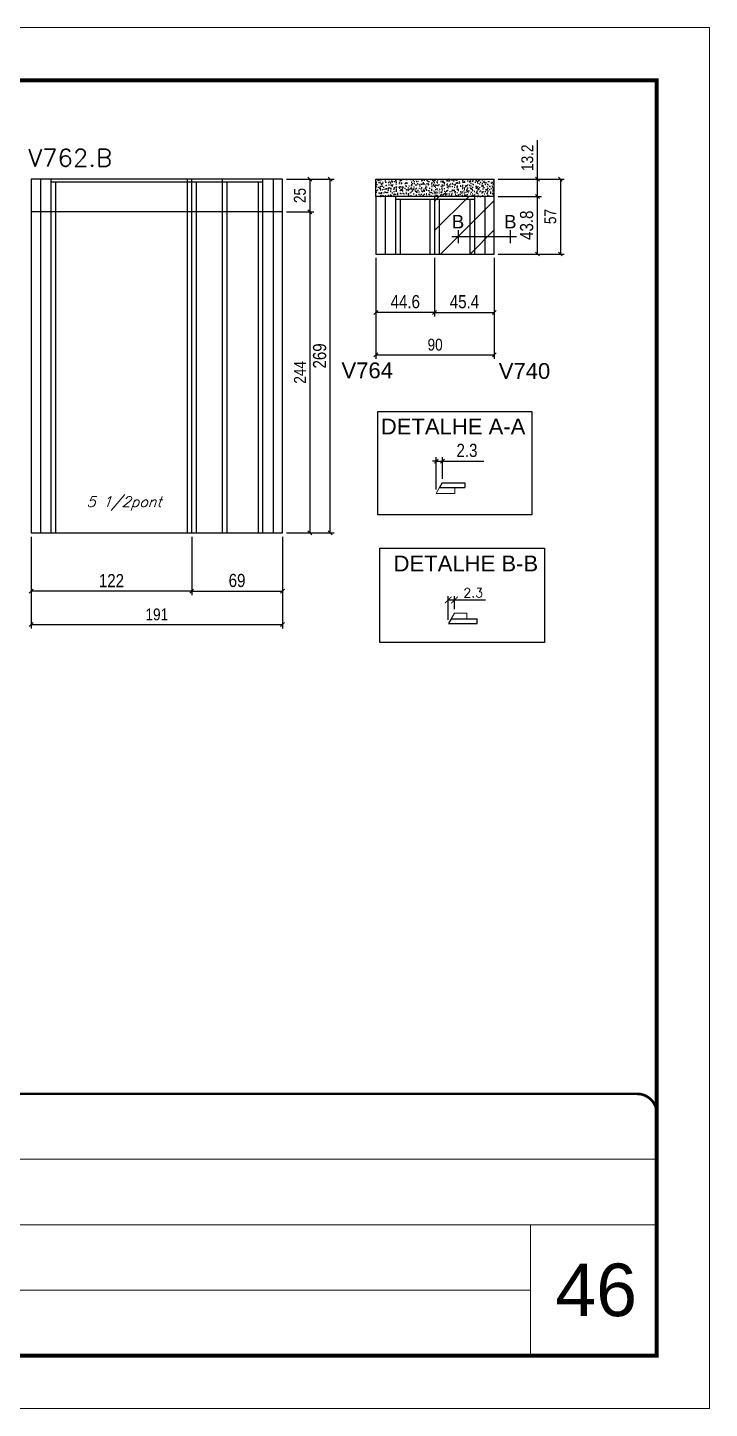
# Model space of a CAD drawing. Extents: x -20960 to -5926, y -2106 to 21915.
# Drawn here: x -9655 to -9137, y 8231 to 9281 of the extents above; entities that cross this region are included whole.
import ezdxf
from ezdxf.enums import TextEntityAlignment as Align

# ---------------------------------------------------------------- set-up
doc = ezdxf.new("R2010")
doc.units = 0
doc.linetypes.add('CONTINUO', pattern=[0])
doc.linetypes.add('DASHED', pattern=[0.75, 0.5, -0.25])
for name, color, linetype in [('5', 5, 'Continuous'), ('COTA', 241, 'Continuous'), ('detalhes', 4, 'Continuous'), ('Painéis', 200, 'Continuous'), ('Reaproveitamento', 251, 'Continuous'), ('SARR_2.2x7', 40, 'Continuous'), ('SARR_3.5x7', 81, 'Continuous'), ('texto', 7, 'Continuous')]:
    doc.layers.add(name, color=color, linetype=linetype)
for name, color, linetype, lineweight in [('CARIMBO', 255, 'Continuous', 9), ('Folhas', 255, 'Continuous', 9), ('Sarr 2.2x7', 40, 'Continuous', 9), ('SARRAFO DE PRESSAO', 251, 'DASHED', 9), ('Texto Seção', 7, 'Continuous', 15)]:
    doc.layers.add(name, color=color, linetype=linetype, lineweight=lineweight)
doc.styles.add('ARIAL', font='arial.ttf')
doc.styles.add('COTA TECNICA', font='techl___.ttf', dxfattribs={"height": 10})
doc.styles.add('COTA TECNICA-50', font='techl___.ttf', dxfattribs={"height": 9})
doc.styles.add('REGUA-120', font='ROMANS.shx', dxfattribs={"height": 15})
doc.styles.add('Romans', font='romans.shx')
doc.styles.get("Standard").update_dxf_attribs({"font": 'arial.ttf'})
doc.dimstyles.new('COTA PAINEL-50', dxfattribs={"dimtxt": 9, "dimasz": 3, "dimexe": 3, "dimexo": 3, "dimgap": 3, "dimtad": 1, "dimdec": 1, "dimzin": 12, "dimdsep": 46, "dimtxsty": 'COTA TECNICA-50', "dimblk1": 'OBLIQUE', "dimblk2": 'OBLIQUE', "dimsah": 1, "dimcen": 0.9, "dimclrd": 4, "dimclre": 4, "dimclrt": 240, "dimadec": 1, "dimazin": 3, "dimtfac": 1, "dimtdec": 1, "dimtmove": 0, "dimatfit": 3, "dimfxl": 1, "dimtolj": 1, "dimtzin": 12, "dimarcsym": 0})
doc.dimstyles.new('Cota Seção (2x)', dxfattribs={"dimtxt": 7, "dimasz": 5, "dimexe": 3, "dimexo": 3, "dimgap": 2, "dimtad": 3, "dimdec": 1, "dimlfac": 0.5, "dimzin": 12, "dimdsep": 46, "dimtxsty": 'Romans', "dimblk": 'ARCHTICK', "dimcen": 0, "dimclrd": 4, "dimclre": 4, "dimclrt": 1, "dimadec": 1, "dimazin": 3, "dimtfac": 1, "dimtdec": 1, "dimtmove": 0, "dimatfit": 3, "dimldrblk": 'OBLIQUE', "dimfxl": 1, "dimtolj": 1, "dimtzin": 12, "dimarcsym": 0})
doc.dimstyles.new('PAINEL', dxfattribs={"dimtxt": 10, "dimasz": 3, "dimexe": 3, "dimexo": 3, "dimgap": 3, "dimtad": 1, "dimdec": 1, "dimzin": 12, "dimdsep": 46, "dimtxsty": 'COTA TECNICA', "dimblk1": 'OBLIQUE', "dimblk2": 'OBLIQUE', "dimsah": 1, "dimcen": 0.9, "dimclrd": 4, "dimclre": 4, "dimclrt": 240, "dimadec": 1, "dimazin": 3, "dimtfac": 1, "dimtdec": 1, "dimtmove": 0, "dimatfit": 3, "dimfxl": 1, "dimtolj": 1, "dimtzin": 12, "dimarcsym": 0})

# ---------------------------------------------------------------- blocks, each defined once
blk = doc.blocks.new('9999999999')
at = {"color": 30, "linetype": 'CONTINUO'}
for p, q in [((98564.6, 34379.6), (99584, 34379.6)), ((98564.6, 34329.8), (99488, 34329.8)), ((99584, 34329.8), (99488, 34329.8)), ((99488, 34329.8), (99488, 34230.2)), ((98564.6, 34280), (99488, 34280))]:
    blk.add_line(p, q, dxfattribs=at)
at = {"color": 30, "linetype": 'CONTINUO', "const_width": 2}
blk.add_lwpolyline([(99584, 34230.2), (99584, 34414.4, 0.414214), (99569, 34429.4), (98229, 34429.4, 0.414214), (98214, 34414.4), (98214, 34245.2, 0.414214), (98229, 34230.2), (99584, 34230.2)], format="xyb", dxfattribs=at)
at = {"layer": 'Folhas'}
blk.add_lwpolyline([(98139, 34190.2), (99624, 34190.2), (99624, 35240.2), (98139, 35240.2)], close=True, dxfattribs=at)
at = {"layer": 'Folhas', "color": 30, "const_width": 3}
blk.add_lwpolyline([(98214, 34230.2), (99584, 34230.2), (99584, 35200.2), (98214, 35200.2)], close=True, dxfattribs=at)
blk = doc.blocks.new('_Oblique')
at = {"color": 0, "linetype": 'ByBlock', "lineweight": -2}
blk.add_line((-0.5, -0.5), (0.5, 0.5), dxfattribs=at)
blk = doc.blocks.new('*D1671')
at = {"layer": 'COTA', "color": 4, "linetype": 'ByBlock', "lineweight": -2, "transparency": 16777216}
for p, q in [((-9344.6, 8951.3), (-9347.6, 8951.3)), ((-9344.6, 8929.9), (-9344.6, 8954.3)), ((-9344.6, 8951.3), (-9340, 8951.3)), ((-9340, 8937.9), (-9340, 8954.3)), ((-9340, 8951.3), (-9308.6, 8951.3))]:
    blk.add_line(p, q, dxfattribs=at)
at = {"layer": 'Defpoints', "color": 0, "linetype": 'ByBlock', "transparency": 16777216}
for p in [(-9340, 8951.3), (-9344.6, 8926.9), (-9340, 8934.9)]:
    blk.add_point(p, dxfattribs=at)
at = {"layer": 'COTA', "color": 4, "linetype": 'ByBlock', "lineweight": -2, "transparency": 16777216, "xscale": 3, "yscale": 3, "zscale": 3}
blk.add_blockref('_Oblique', (-9344.6, 8951.3), dxfattribs=at)
at = {"layer": 'COTA', "color": 4, "linetype": 'ByBlock', "lineweight": -2, "transparency": 16777216, "xscale": 3, "yscale": 3, "zscale": 3, "rotation": 180}
blk.add_blockref('_Oblique', (-9340, 8951.3), dxfattribs=at)
at = {"layer": 'COTA', "color": 240, "linetype": 'ByBlock', "transparency": 16777216, "insert": (-9321.3, 8959.5), "char_height": 10, "attachment_point": 5, "style": 'COTA TECNICA'}
blk.add_mtext('\\A1;2.3', dxfattribs=at)
blk = doc.blocks.new('_ArchTick')
at = {"color": 0, "linetype": 'ByBlock', "const_width": 0.15}
blk.add_lwpolyline([(-0.5, -0.5), (0.5, 0.5)], dxfattribs=at)
blk = doc.blocks.new('*D1673')
at = {"layer": 'COTA', "color": 4, "lineweight": -2, "transparency": 16777216}
for p, q in [((-9335.5, 8830.8), (-9335.5, 8848.8)), ((-9335.5, 8845.8), (-9330.8, 8845.8)), ((-9330.8, 8838.8), (-9330.8, 8848.8)), ((-9330.8, 8845.8), (-9307.2, 8845.8))]:
    blk.add_line(p, q, dxfattribs=at)
at = {"layer": 'Defpoints', "color": 0, "transparency": 16777216}
for p in [(-9330.8, 8845.8), (-9330.8, 8835.8), (-9335.5, 8827.8)]:
    blk.add_point(p, dxfattribs=at)
at = {"layer": 'COTA', "color": 4, "lineweight": -2, "transparency": 16777216, "xscale": 5, "yscale": 5, "zscale": 5, "rotation": 180}
blk.add_blockref('_ArchTick', (-9335.5, 8845.8), dxfattribs=at)
at = {"layer": 'COTA', "color": 4, "lineweight": -2, "transparency": 16777216, "xscale": 5, "yscale": 5, "zscale": 5}
blk.add_blockref('_ArchTick', (-9330.8, 8845.8), dxfattribs=at)
at = {"layer": 'COTA', "color": 1, "transparency": 16777216, "insert": (-9316.5, 8851.3), "char_height": 7, "attachment_point": 5, "style": 'Romans'}
blk.add_mtext('\\A1;2.3', dxfattribs=at)
blk = doc.blocks.new('*D1660')
at = {"layer": 'COTA', "color": 4, "lineweight": -2, "ltscale": 25, "transparency": 16777216}
for p, q in [((-9652.6, 8893.9), (-9652.6, 8849.5)), ((-9530.6, 8893.9), (-9530.6, 8849.5)), ((-9530.6, 8852.5), (-9652.6, 8852.5))]:
    blk.add_line(p, q, dxfattribs=at)
at = {"layer": 'Defpoints', "color": 0, "ltscale": 25, "transparency": 16777216}
for p in [(-9652.6, 8896.9), (-9530.6, 8896.9), (-9652.6, 8852.5)]:
    blk.add_point(p, dxfattribs=at)
at = {"layer": 'COTA', "color": 4, "lineweight": -2, "ltscale": 25, "transparency": 16777216, "xscale": 3, "yscale": 3, "zscale": 3, "rotation": 180}
blk.add_blockref('_Oblique', (-9652.6, 8852.5), dxfattribs=at)
at = {"layer": 'COTA', "color": 4, "lineweight": -2, "ltscale": 25, "transparency": 16777216, "xscale": 3, "yscale": 3, "zscale": 3}
blk.add_blockref('_Oblique', (-9530.6, 8852.5), dxfattribs=at)
at = {"layer": 'COTA', "color": 240, "ltscale": 25, "transparency": 16777216, "insert": (-9591.6, 8860.5), "char_height": 10, "attachment_point": 5, "style": 'COTA TECNICA'}
blk.add_mtext('\\A1;122', dxfattribs=at)
blk = doc.blocks.new('*D1661')
at = {"layer": 'COTA', "color": 4, "lineweight": -2, "ltscale": 25, "transparency": 16777216}
for p, q in [((-9530.6, 8893.9), (-9530.6, 8849.5)), ((-9461.6, 8893.9), (-9461.6, 8849.5)), ((-9530.6, 8852.5), (-9461.6, 8852.5))]:
    blk.add_line(p, q, dxfattribs=at)
at = {"layer": 'Defpoints', "color": 0, "ltscale": 25, "transparency": 16777216}
for p in [(-9530.6, 8896.9), (-9461.6, 8896.9), (-9461.6, 8852.5)]:
    blk.add_point(p, dxfattribs=at)
at = {"layer": 'COTA', "color": 4, "lineweight": -2, "ltscale": 25, "transparency": 16777216, "xscale": 3, "yscale": 3, "zscale": 3, "rotation": 180}
blk.add_blockref('_Oblique', (-9530.6, 8852.5), dxfattribs=at)
at = {"layer": 'COTA', "color": 4, "lineweight": -2, "ltscale": 25, "transparency": 16777216, "xscale": 3, "yscale": 3, "zscale": 3}
blk.add_blockref('_Oblique', (-9461.6, 8852.5), dxfattribs=at)
at = {"layer": 'COTA', "color": 240, "ltscale": 25, "transparency": 16777216, "insert": (-9496.1, 8860.6), "char_height": 10, "attachment_point": 5, "style": 'COTA TECNICA'}
blk.add_mtext('\\A1;69', dxfattribs=at)
blk = doc.blocks.new('*D1674')
at = {"layer": 'COTA', "color": 4, "lineweight": -2, "ltscale": 25, "transparency": 16777216}
for p, q in [((-9390.5, 9105.9), (-9390.5, 9061.5)), ((-9345.9, 9105.9), (-9345.9, 9061.5)), ((-9345.9, 9064.5), (-9390.5, 9064.5))]:
    blk.add_line(p, q, dxfattribs=at)
at = {"layer": 'Defpoints', "color": 0, "ltscale": 25, "transparency": 16777216}
for p in [(-9390.5, 9108.9), (-9345.9, 9108.9), (-9390.5, 9064.5)]:
    blk.add_point(p, dxfattribs=at)
at = {"layer": 'COTA', "color": 4, "lineweight": -2, "ltscale": 25, "transparency": 16777216, "xscale": 3, "yscale": 3, "zscale": 3, "rotation": 180}
blk.add_blockref('_Oblique', (-9390.5, 9064.5), dxfattribs=at)
at = {"layer": 'COTA', "color": 4, "lineweight": -2, "ltscale": 25, "transparency": 16777216, "xscale": 3, "yscale": 3, "zscale": 3}
blk.add_blockref('_Oblique', (-9345.9, 9064.5), dxfattribs=at)
at = {"layer": 'COTA', "color": 240, "ltscale": 25, "transparency": 16777216, "insert": (-9368.2, 9072.6), "char_height": 10, "attachment_point": 5, "style": 'COTA TECNICA'}
blk.add_mtext('\\A1;44.6', dxfattribs=at)
blk = doc.blocks.new('*D1675')
at = {"layer": 'COTA', "color": 4, "lineweight": -2, "ltscale": 25, "transparency": 16777216}
for p, q in [((-9345.9, 9105.9), (-9345.9, 9061.5)), ((-9300.5, 9105.9), (-9300.5, 9061.5)), ((-9345.9, 9064.5), (-9300.5, 9064.5))]:
    blk.add_line(p, q, dxfattribs=at)
at = {"layer": 'Defpoints', "color": 0, "ltscale": 25, "transparency": 16777216}
for p in [(-9345.9, 9108.9), (-9300.5, 9108.9), (-9300.5, 9064.5)]:
    blk.add_point(p, dxfattribs=at)
at = {"layer": 'COTA', "color": 4, "lineweight": -2, "ltscale": 25, "transparency": 16777216, "xscale": 3, "yscale": 3, "zscale": 3, "rotation": 180}
blk.add_blockref('_Oblique', (-9345.9, 9064.5), dxfattribs=at)
at = {"layer": 'COTA', "color": 4, "lineweight": -2, "ltscale": 25, "transparency": 16777216, "xscale": 3, "yscale": 3, "zscale": 3}
blk.add_blockref('_Oblique', (-9300.5, 9064.5), dxfattribs=at)
at = {"layer": 'COTA', "color": 240, "ltscale": 25, "transparency": 16777216, "insert": (-9323.2, 9072.6), "char_height": 10, "attachment_point": 5, "style": 'COTA TECNICA'}
blk.add_mtext('\\A1;45.4', dxfattribs=at)
blk = doc.blocks.new('*D1676')
at = {"layer": 'COTA', "color": 4, "lineweight": -2, "ltscale": 25, "transparency": 16777216}
for p, q in [((-9297.5, 9152.7), (-9264.7, 9152.7)), ((-9267.7, 9108.9), (-9267.7, 9152.7)), ((-9297.5, 9108.9), (-9264.7, 9108.9))]:
    blk.add_line(p, q, dxfattribs=at)
at = {"layer": 'Defpoints', "color": 0, "ltscale": 25, "transparency": 16777216}
for p in [(-9300.5, 9152.7), (-9267.7, 9152.7), (-9300.5, 9108.9)]:
    blk.add_point(p, dxfattribs=at)
at = {"layer": 'COTA', "color": 4, "lineweight": -2, "ltscale": 25, "transparency": 16777216, "xscale": 3, "yscale": 3, "zscale": 3}
for p, rotation in [((-9267.7, 9152.7), 90), ((-9267.7, 9108.9), 270)]:
    blk.add_blockref('_Oblique', p, dxfattribs=dict(at, rotation=rotation))
at = {"layer": 'COTA', "color": 240, "ltscale": 25, "transparency": 16777216, "insert": (-9275.9, 9130.8), "char_height": 10, "attachment_point": 5, "rotation": 90, "style": 'COTA TECNICA'}
blk.add_mtext('\\A1;43.8', dxfattribs=at)
blk = doc.blocks.new('*D1677')
at = {"layer": 'COTA', "color": 4, "lineweight": -2, "ltscale": 25, "transparency": 16777216}
for p, q in [((-9458.6, 9165.9), (-9422.2, 9165.9)), ((-9425.2, 8896.9), (-9425.2, 9165.9)), ((-9458.6, 8896.9), (-9422.2, 8896.9))]:
    blk.add_line(p, q, dxfattribs=at)
at = {"layer": 'Defpoints', "color": 0, "ltscale": 25, "transparency": 16777216}
for p in [(-9461.6, 9165.9), (-9425.2, 9165.9), (-9461.6, 8896.9)]:
    blk.add_point(p, dxfattribs=at)
at = {"layer": 'COTA', "color": 4, "lineweight": -2, "ltscale": 25, "transparency": 16777216, "xscale": 3, "yscale": 3, "zscale": 3}
for p, rotation in [((-9425.2, 9165.9), 90), ((-9425.2, 8896.9), 270)]:
    blk.add_blockref('_Oblique', p, dxfattribs=dict(at, rotation=rotation))
at = {"layer": 'COTA', "color": 240, "ltscale": 25, "transparency": 16777216, "insert": (-9433.3, 9031.4), "char_height": 10, "attachment_point": 5, "rotation": 90, "style": 'COTA TECNICA'}
blk.add_mtext('\\A1;269', dxfattribs=at)
blk = doc.blocks.new('*D1681')
at = {"layer": 'COTA', "color": 4, "lineweight": -2, "transparency": 16777216}
for p, q in [((-9390.5, 9105.9), (-9390.5, 9029.2)), ((-9300.5, 9105.9), (-9300.5, 9029.2)), ((-9390.5, 9032.2), (-9300.5, 9032.2))]:
    blk.add_line(p, q, dxfattribs=at)
at = {"layer": 'Defpoints', "color": 0, "transparency": 16777216}
for p in [(-9390.5, 9108.9), (-9300.5, 9108.9), (-9300.5, 9032.2)]:
    blk.add_point(p, dxfattribs=at)
at = {"layer": 'COTA', "color": 4, "lineweight": -2, "transparency": 16777216, "xscale": 3, "yscale": 3, "zscale": 3, "rotation": 180}
blk.add_blockref('_Oblique', (-9390.5, 9032.2), dxfattribs=at)
at = {"layer": 'COTA', "color": 4, "lineweight": -2, "transparency": 16777216, "xscale": 3, "yscale": 3, "zscale": 3}
blk.add_blockref('_Oblique', (-9300.5, 9032.2), dxfattribs=at)
at = {"layer": 'COTA', "color": 240, "transparency": 16777216, "insert": (-9345.5, 9039.9), "char_height": 9, "attachment_point": 5, "style": 'COTA TECNICA-50'}
blk.add_mtext('\\A1;90', dxfattribs=at)
blk = doc.blocks.new('*D1663')
at = {"layer": 'COTA', "color": 4, "lineweight": -2, "transparency": 16777216}
for p, q in [((-9652.6, 8893.9), (-9652.6, 8824.2)), ((-9461.6, 8893.9), (-9461.6, 8824.2)), ((-9652.6, 8827.2), (-9461.6, 8827.2))]:
    blk.add_line(p, q, dxfattribs=at)
at = {"layer": 'Defpoints', "color": 0, "transparency": 16777216}
for p in [(-9652.6, 8896.9), (-9461.6, 8896.9), (-9461.6, 8827.2)]:
    blk.add_point(p, dxfattribs=at)
at = {"layer": 'COTA', "color": 4, "lineweight": -2, "transparency": 16777216, "xscale": 3, "yscale": 3, "zscale": 3, "rotation": 180}
blk.add_blockref('_Oblique', (-9652.6, 8827.2), dxfattribs=at)
at = {"layer": 'COTA', "color": 4, "lineweight": -2, "transparency": 16777216, "xscale": 3, "yscale": 3, "zscale": 3}
blk.add_blockref('_Oblique', (-9461.6, 8827.2), dxfattribs=at)
at = {"layer": 'COTA', "color": 240, "transparency": 16777216, "insert": (-9557.1, 8834.8), "char_height": 9, "attachment_point": 5, "style": 'COTA TECNICA-50'}
blk.add_mtext('\\A1;191', dxfattribs=at)
blk = doc.blocks.new('*D1682')
at = {"layer": 'COTA', "color": 4, "lineweight": -2, "transparency": 16777216}
for p, q in [((-9458.6, 9165.9), (-9437.7, 9165.9)), ((-9440.7, 9165.9), (-9440.7, 9140.9)), ((-9458.6, 9140.9), (-9437.7, 9140.9))]:
    blk.add_line(p, q, dxfattribs=at)
at = {"layer": 'Defpoints', "color": 0, "transparency": 16777216}
for p in [(-9461.6, 9165.9), (-9461.6, 9140.9), (-9440.7, 9140.9)]:
    blk.add_point(p, dxfattribs=at)
at = {"layer": 'COTA', "color": 4, "lineweight": -2, "transparency": 16777216, "xscale": 3, "yscale": 3, "zscale": 3}
for p, rotation in [((-9440.7, 9165.9), 90), ((-9440.7, 9140.9), 270)]:
    blk.add_blockref('_Oblique', p, dxfattribs=dict(at, rotation=rotation))
at = {"layer": 'COTA', "color": 240, "transparency": 16777216, "insert": (-9448.3, 9153.4), "char_height": 9, "attachment_point": 5, "rotation": 90, "style": 'COTA TECNICA-50'}
blk.add_mtext('\\A1;25', dxfattribs=at)
blk = doc.blocks.new('*D1664')
at = {"layer": 'COTA', "color": 4, "lineweight": -2, "transparency": 16777216}
for p, q in [((-9458.6, 9140.9), (-9437.7, 9140.9)), ((-9440.7, 9140.9), (-9440.7, 8896.9)), ((-9458.6, 8896.9), (-9437.7, 8896.9))]:
    blk.add_line(p, q, dxfattribs=at)
at = {"layer": 'Defpoints', "color": 0, "transparency": 16777216}
for p in [(-9461.6, 9140.9), (-9461.6, 8896.9), (-9440.7, 8896.9)]:
    blk.add_point(p, dxfattribs=at)
at = {"layer": 'COTA', "color": 4, "lineweight": -2, "transparency": 16777216, "xscale": 3, "yscale": 3, "zscale": 3}
for p, rotation in [((-9440.7, 9140.9), 90), ((-9440.7, 8896.9), 270)]:
    blk.add_blockref('_Oblique', p, dxfattribs=dict(at, rotation=rotation))
at = {"layer": 'COTA', "color": 240, "transparency": 16777216, "insert": (-9448.3, 9018.9), "char_height": 9, "attachment_point": 5, "rotation": 90, "style": 'COTA TECNICA-50'}
blk.add_mtext('\\A1;244', dxfattribs=at)
blk = doc.blocks.new('*D1683')
at = {"layer": 'COTA', "color": 4, "lineweight": -2, "transparency": 16777216}
for p, q in [((-9267.7, 9165.9), (-9267.7, 9195.4)), ((-9297.5, 9165.9), (-9264.7, 9165.9)), ((-9267.7, 9152.7), (-9267.7, 9165.9)), ((-9297.5, 9152.7), (-9264.7, 9152.7))]:
    blk.add_line(p, q, dxfattribs=at)
at = {"layer": 'Defpoints', "color": 0, "transparency": 16777216}
for p in [(-9300.5, 9165.9), (-9267.7, 9165.9), (-9300.5, 9152.7)]:
    blk.add_point(p, dxfattribs=at)
at = {"layer": 'COTA', "color": 4, "lineweight": -2, "transparency": 16777216, "xscale": 3, "yscale": 3, "zscale": 3}
for p, rotation in [((-9267.7, 9165.9), 90), ((-9267.7, 9152.7), 270)]:
    blk.add_blockref('_Oblique', p, dxfattribs=dict(at, rotation=rotation))
at = {"layer": 'COTA', "color": 240, "transparency": 16777216, "insert": (-9275.4, 9182.1), "char_height": 9, "attachment_point": 5, "rotation": 90, "style": 'COTA TECNICA-50'}
blk.add_mtext('\\A1;13.2', dxfattribs=at)
blk = doc.blocks.new('*D1665')
at = {"layer": 'COTA', "color": 4, "lineweight": -2, "transparency": 16777216}
for p, q in [((-9297.5, 9165.9), (-9247.3, 9165.9)), ((-9250.3, 9165.9), (-9250.3, 9108.9)), ((-9297.5, 9108.9), (-9247.3, 9108.9))]:
    blk.add_line(p, q, dxfattribs=at)
at = {"layer": 'Defpoints', "color": 0, "transparency": 16777216}
for p in [(-9300.5, 9165.9), (-9300.5, 9108.9), (-9250.3, 9108.9)]:
    blk.add_point(p, dxfattribs=at)
at = {"layer": 'COTA', "color": 4, "lineweight": -2, "transparency": 16777216, "xscale": 3, "yscale": 3, "zscale": 3}
for p, rotation in [((-9250.3, 9165.9), 90), ((-9250.3, 9108.9), 270)]:
    blk.add_blockref('_Oblique', p, dxfattribs=dict(at, rotation=rotation))
at = {"layer": 'COTA', "color": 240, "transparency": 16777216, "insert": (-9257.9, 9137.4), "char_height": 9, "attachment_point": 5, "rotation": 90, "style": 'COTA TECNICA-50'}
blk.add_mtext('\\A1;57', dxfattribs=at)

msp = doc.modelspace()

# ---------------------------------------------------------------- hatches: boundary and pattern name
at = {"layer": 'COTA', "linetype": 'ByBlock'}
h = msp.add_hatch(dxfattribs=at)
h.set_pattern_fill('AR-CONC', color=256, scale=0.03)
h.set_pattern_definition([(50, (1520.4437, -6891.4506), (5.4655401, -0.4781726), [0.5715, -6.2865]), (355, (1520.4437, -6891.4506), (-1.0573026, 5.7317054), [0.4572, -5.0292175]), (100.451445, (1520.899, -6891.4905), (4.4082374, 5.2535326), [0.4857003, -5.3427073]), (46.1842, (1520.444, -6889.9266), (8.1323712, -1.2612698), [0.85725, -9.42975]), (96.635558, (1521.121, -6890.032), (7.122124, 7.4227837), [0.7285507, -8.0140682]), (351.18415, (1520.444, -6889.927), (7.122124, 7.4227837), [0.685799, -7.543792]), (21, (1521.2057, -6890.3076), (4.5484317, -3.0679559), [0.5715, -6.2865]), (326, (1521.2057, -6890.3076), (1.8540609, 5.525639), [0.4572, -5.0292]), (71.451445, (1521.5847, -6890.5633), (6.4024926, 2.457683), [0.4857003, -5.3426981]), (37.5, (1520.4437, -6891.4506), (0.0926581, 2.53665117), [0, -4.96824, 0, -5.1054, 0, -5.04825]), (7.5, (1520.4437, -6891.4506), (2.00458988, 3.00541724), [0, -2.91084, 0, -4.85394, 0, -1.92405]), (327.5, (1518.7444, -6891.4506), (4.06771786, -0.17186232), [0, -1.905, 0, -5.9436, 0, -7.8867]), (317.5, (1517.9824, -6891.4506), (4.44387544, 0.7627947), [0, -2.4765, 0, -3.94716, 0, -5.6007])])
h.paths.add_polyline_path([(-9300.52, 9165.9), (-9390.52, 9165.9), (-9390.52, 9152.7), (-9300.52, 9152.7)])
at = {"layer": 'Reaproveitamento', "ltscale": 25}
h = msp.add_hatch(dxfattribs=at)
h.set_pattern_fill('ANSI31', color=256, scale=5)
h.set_pattern_definition([(45, (-150944.012, -18220.028), (-11.2253202, 11.2253202), [])])
h.paths.add_polyline_path([(-9300.52, 9152.7), (-9345.92, 9152.7), (-9345.92, 9108.9), (-9300.52, 9108.9)])

# ---------------------------------------------------------------- linework, layer by layer
at = {"linetype": 'ByBlock'}
msp.add_lwpolyline([(-9389.04, 8989.24), (-9272.04, 8989.24), (-9272.04, 8910.58), (-9389.04, 8910.58)], close=True, dxfattribs=at)
at = {"ltscale": 25}
msp.add_lwpolyline([(-9387.67, 8885.09), (-9262.33, 8885.09), (-9262.33, 8813.52), (-9387.67, 8813.52)], close=True, dxfattribs=at)
at = {"layer": 'COTA', "linetype": 'ByBlock'}
for p, q in [((-9390.52, 9152.7), (-9390.52, 9165.9)), ((-9390.52, 9165.9), (-9300.52, 9165.9)), ((-9300.52, 9152.7), (-9300.52, 9165.9))]:
    msp.add_line(p, q, dxfattribs=at)
at = {"layer": 'detalhes'}
for p, q in [((-9327.92, 9127.07), (-9327.92, 9117.07)), ((-9288.56, 9127.07), (-9288.56, 9117.07)), ((-9283.56, 9122.07), (-9332.92, 9122.07))]:
    msp.add_line(p, q, dxfattribs=at)
at = {"layer": 'Painéis', "ltscale": 25}
for p, q in [((-9461.64, 9165.9), (-9652.64, 9165.9)), ((-9652.64, 9165.9), (-9652.64, 8896.9)), ((-9530.64, 9165.9), (-9530.64, 8896.9)), ((-9461.64, 8896.9), (-9461.64, 9165.9)), ((-9300.52, 9152.7), (-9390.52, 9152.7)), ((-9390.52, 9152.7), (-9390.52, 9108.9)), ((-9345.92, 9152.7), (-9345.92, 9108.9)), ((-9300.52, 9108.9), (-9300.52, 9152.7)), ((-9461.64, 9140.9), (-9652.64, 9140.9)), ((-9390.52, 9108.9), (-9300.52, 9108.9)), ((-9652.64, 8896.9), (-9461.64, 8896.9))]:
    msp.add_line(p, q, dxfattribs=at)
at = {"layer": 'Painéis'}
for p, q in [((-9340.04, 8934.88), (-9342.11, 8931.28)), ((-9342.11, 8931.28), (-9322.8, 8931.28)), ((-9340.04, 8934.88), (-9322.8, 8934.88)), ((-9322.8, 8934.88), (-9322.8, 8931.28)), ((-9333.66, 8830.94), (-9335.46, 8827.82)), ((-9333.38, 8831.42), (-9313.46, 8831.42)), ((-9313.46, 8827.82), (-9313.46, 8831.42)), ((-9335.46, 8827.82), (-9313.46, 8827.82))]:
    msp.add_line(p, q, dxfattribs=at)
at = {"layer": 'Sarr 2.2x7'}
for p, q in [((-9342.11, 8931.28), (-9344.64, 8926.88)), ((-9344.64, 8926.88), (-9330.64, 8926.88)), ((-9330.64, 8926.88), (-9330.64, 8931.28)), ((-9333.66, 8830.94), (-9330.84, 8835.82)), ((-9330.84, 8835.82), (-9321.46, 8835.82)), ((-9321.46, 8835.82), (-9321.46, 8831.42))]:
    msp.add_line(p, q, dxfattribs=at)
at = {"layer": 'SARR_2.2x7', "linetype": 'Continuous'}
for p, q in [((-9645.64, 9165.9), (-9645.64, 8896.9)), ((-9637.64, 9163.7), (-9476.64, 9163.7)), ((-9468.64, 9165.9), (-9468.64, 8896.9)), ((-9383.52, 9152.7), (-9383.52, 9108.9)), ((-9375.52, 9150.5), (-9315.52, 9150.5)), ((-9307.52, 9108.9), (-9307.52, 9152.7))]:
    msp.add_line(p, q, dxfattribs=at)
at = {"layer": 'SARR_3.5x7'}
for p, q in [((-9637.64, 9165.9), (-9637.64, 8896.9)), ((-9634.13, 9163.7), (-9634.14, 8896.9)), ((-9534.14, 9165.9), (-9534.13, 8896.9)), ((-9527.13, 9163.7), (-9527.14, 8896.9)), ((-9507.37, 9165.9), (-9507.37, 8896.9)), ((-9503.86, 9163.7), (-9503.87, 8896.9)), ((-9480.14, 9163.7), (-9480.13, 8896.9)), ((-9476.64, 9165.9), (-9476.64, 8896.9)), ((-9375.52, 9152.7), (-9375.52, 9108.9)), ((-9372.02, 9150.5), (-9372.02, 9108.9)), ((-9349.42, 9150.5), (-9349.42, 9108.9)), ((-9342.42, 9150.5), (-9342.42, 9108.9)), ((-9319.02, 9150.5), (-9319.02, 9108.9)), ((-9315.52, 9152.7), (-9315.52, 9108.9))]:
    msp.add_line(p, q, dxfattribs=at)

# ---------------------------------------------------------------- block references
at = {"layer": 'SARRAFO DE PRESSAO', "color": 6, "linetype": 'ByBlock'}
msp.add_blockref('9999999999', (-108760.98, -25959.14), dxfattribs=at)

# ---------------------------------------------------------------- texts
at = {"layer": '5', "linetype": 'Continuous'}
for s, p in [('V764', (-9416.71, 9014.42)), ('V740', (-9297.15, 9013.97))]:
    msp.add_text(s, height=12, rotation=0.00004, dxfattribs=at).set_placement(p)
at = {"layer": '5', "color": 7, "linetype": 'Continuous'}
for s, p in [('DETALHE A-A', (-9386.81, 8971.71)), ('DETALHE B-B', (-9377.1, 8867.56))]:
    msp.add_text(s, height=12, rotation=359.99996, dxfattribs=at).set_placement(p)
at = {"layer": 'CARIMBO', "style": 'ARIAL'}
msp.add_text('46', height=40, dxfattribs=at).set_placement((-9254.14, 8301.21))
at = {"layer": 'detalhes', "color": 0, "linetype": 'Continuous', "style": 'ARIAL'}
for p in [(-9328.12, 9133.49), (-9288.36, 9133.49)]:
    msp.add_text('B', height=10.22, dxfattribs=at).set_placement(p, align=Align.MIDDLE_CENTER)
at = {"layer": 'texto', "color": 2, "insert": (-9582.02, 8919.28), "char_height": 8, "attachment_point": 5, "style": 'Romans'}
msp.add_mtext('{\\Q19;\\C256;5 1/2pont}', dxfattribs=at)
at = {"layer": 'Texto Seção', "style": 'REGUA-120', "width": 1.05}
msp.add_text('V762.B', height=13, dxfattribs=at).set_placement((-9654.8, 9175.57))

# ---------------------------------------------------------------- dimensions: what is measured, and where the dimension line sits
at = {"layer": 'COTA'}
for base, p1, p2, picture, middle in [((-9267.68, 9165.9), (-9300.52, 9152.7), (-9300.52, 9165.9), '*D1683', (-9275.38, 9182.13)), ((-9440.69, 9140.9), (-9461.64, 9165.9), (-9461.64, 9140.9), '*D1682', (-9448.29, 9153.4)), ((-9250.35, 9108.9), (-9300.52, 9165.9), (-9300.52, 9108.9), '*D1665', (-9257.95, 9137.4)), ((-9440.69, 8896.9), (-9461.64, 9140.9), (-9461.64, 8896.9), '*D1664', (-9448.26, 9018.9))]:
    dim = msp.add_linear_dim(base=base, p1=p1, p2=p2, angle=90, dimstyle='COTA PAINEL-50', dxfattribs=at)
    dim.commit()
    dim.dimension.update_dxf_attribs({"geometry": picture, "text_midpoint": middle})
at = {"layer": 'COTA', "ltscale": 25}
for base, p1, p2, picture, middle in [((-9425.18, 9165.9), (-9461.64, 8896.9), (-9461.64, 9165.9), '*D1677', (-9433.31, 9031.4)), ((-9267.68, 9152.7), (-9300.52, 9108.9), (-9300.52, 9152.7), '*D1676', (-9275.92, 9130.8))]:
    dim = msp.add_linear_dim(base=base, p1=p1, p2=p2, angle=90, dimstyle='PAINEL', dxfattribs=at)
    dim.commit()
    dim.dimension.update_dxf_attribs({"geometry": picture, "text_midpoint": middle})
for base, p1, p2, picture, middle in [((-9390.52, 9064.49), (-9345.92, 9108.9), (-9390.52, 9108.9), '*D1674', (-9368.22, 9072.59)), ((-9300.52, 9064.49), (-9345.92, 9108.9), (-9300.52, 9108.9), '*D1675', (-9323.22, 9072.6)), ((-9652.64, 8852.49), (-9530.64, 8896.9), (-9652.64, 8896.9), '*D1660', (-9591.64, 8860.54)), ((-9461.64, 8852.49), (-9530.64, 8896.9), (-9461.64, 8896.9), '*D1661', (-9496.14, 8860.62))]:
    dim = msp.add_linear_dim(base=base, p1=p1, p2=p2, dimstyle='PAINEL', dxfattribs=at)
    dim.commit()
    dim.dimension.update_dxf_attribs({"geometry": picture, "text_midpoint": middle})
at = {"layer": 'COTA'}
for base, p1, p2, dimstyle, picture, middle in [((-9300.52, 9032.25), (-9390.52, 9108.9), (-9300.52, 9108.9), 'COTA PAINEL-50', '*D1681', (-9345.52, 9039.86)), ((-9461.64, 8827.25), (-9652.64, 8896.9), (-9461.64, 8896.9), 'COTA PAINEL-50', '*D1663', (-9557.14, 8834.83)), ((-9330.84, 8845.81), (-9335.46, 8827.82), (-9330.84, 8835.82), 'Cota Seção (2x)', '*D1673', (-9316.5, 8851.31))]:
    dim = msp.add_linear_dim(base=base, p1=p1, p2=p2, dimstyle=dimstyle, dxfattribs=at)
    dim.commit()
    dim.dimension.update_dxf_attribs({"geometry": picture, "text_midpoint": middle})
at = {"layer": 'COTA', "linetype": 'ByBlock'}
dim = msp.add_linear_dim(base=(-9340.04, 8951.27), p1=(-9344.64, 8926.88), p2=(-9340.04, 8934.88), dimstyle='PAINEL', override={"dimlfac": 0.5}, dxfattribs=at)
dim.commit()
dim.dimension.update_dxf_attribs({"geometry": '*D1671', "text_midpoint": (-9321.33, 8959.49)})

doc.saveas('drawing.dxf')
